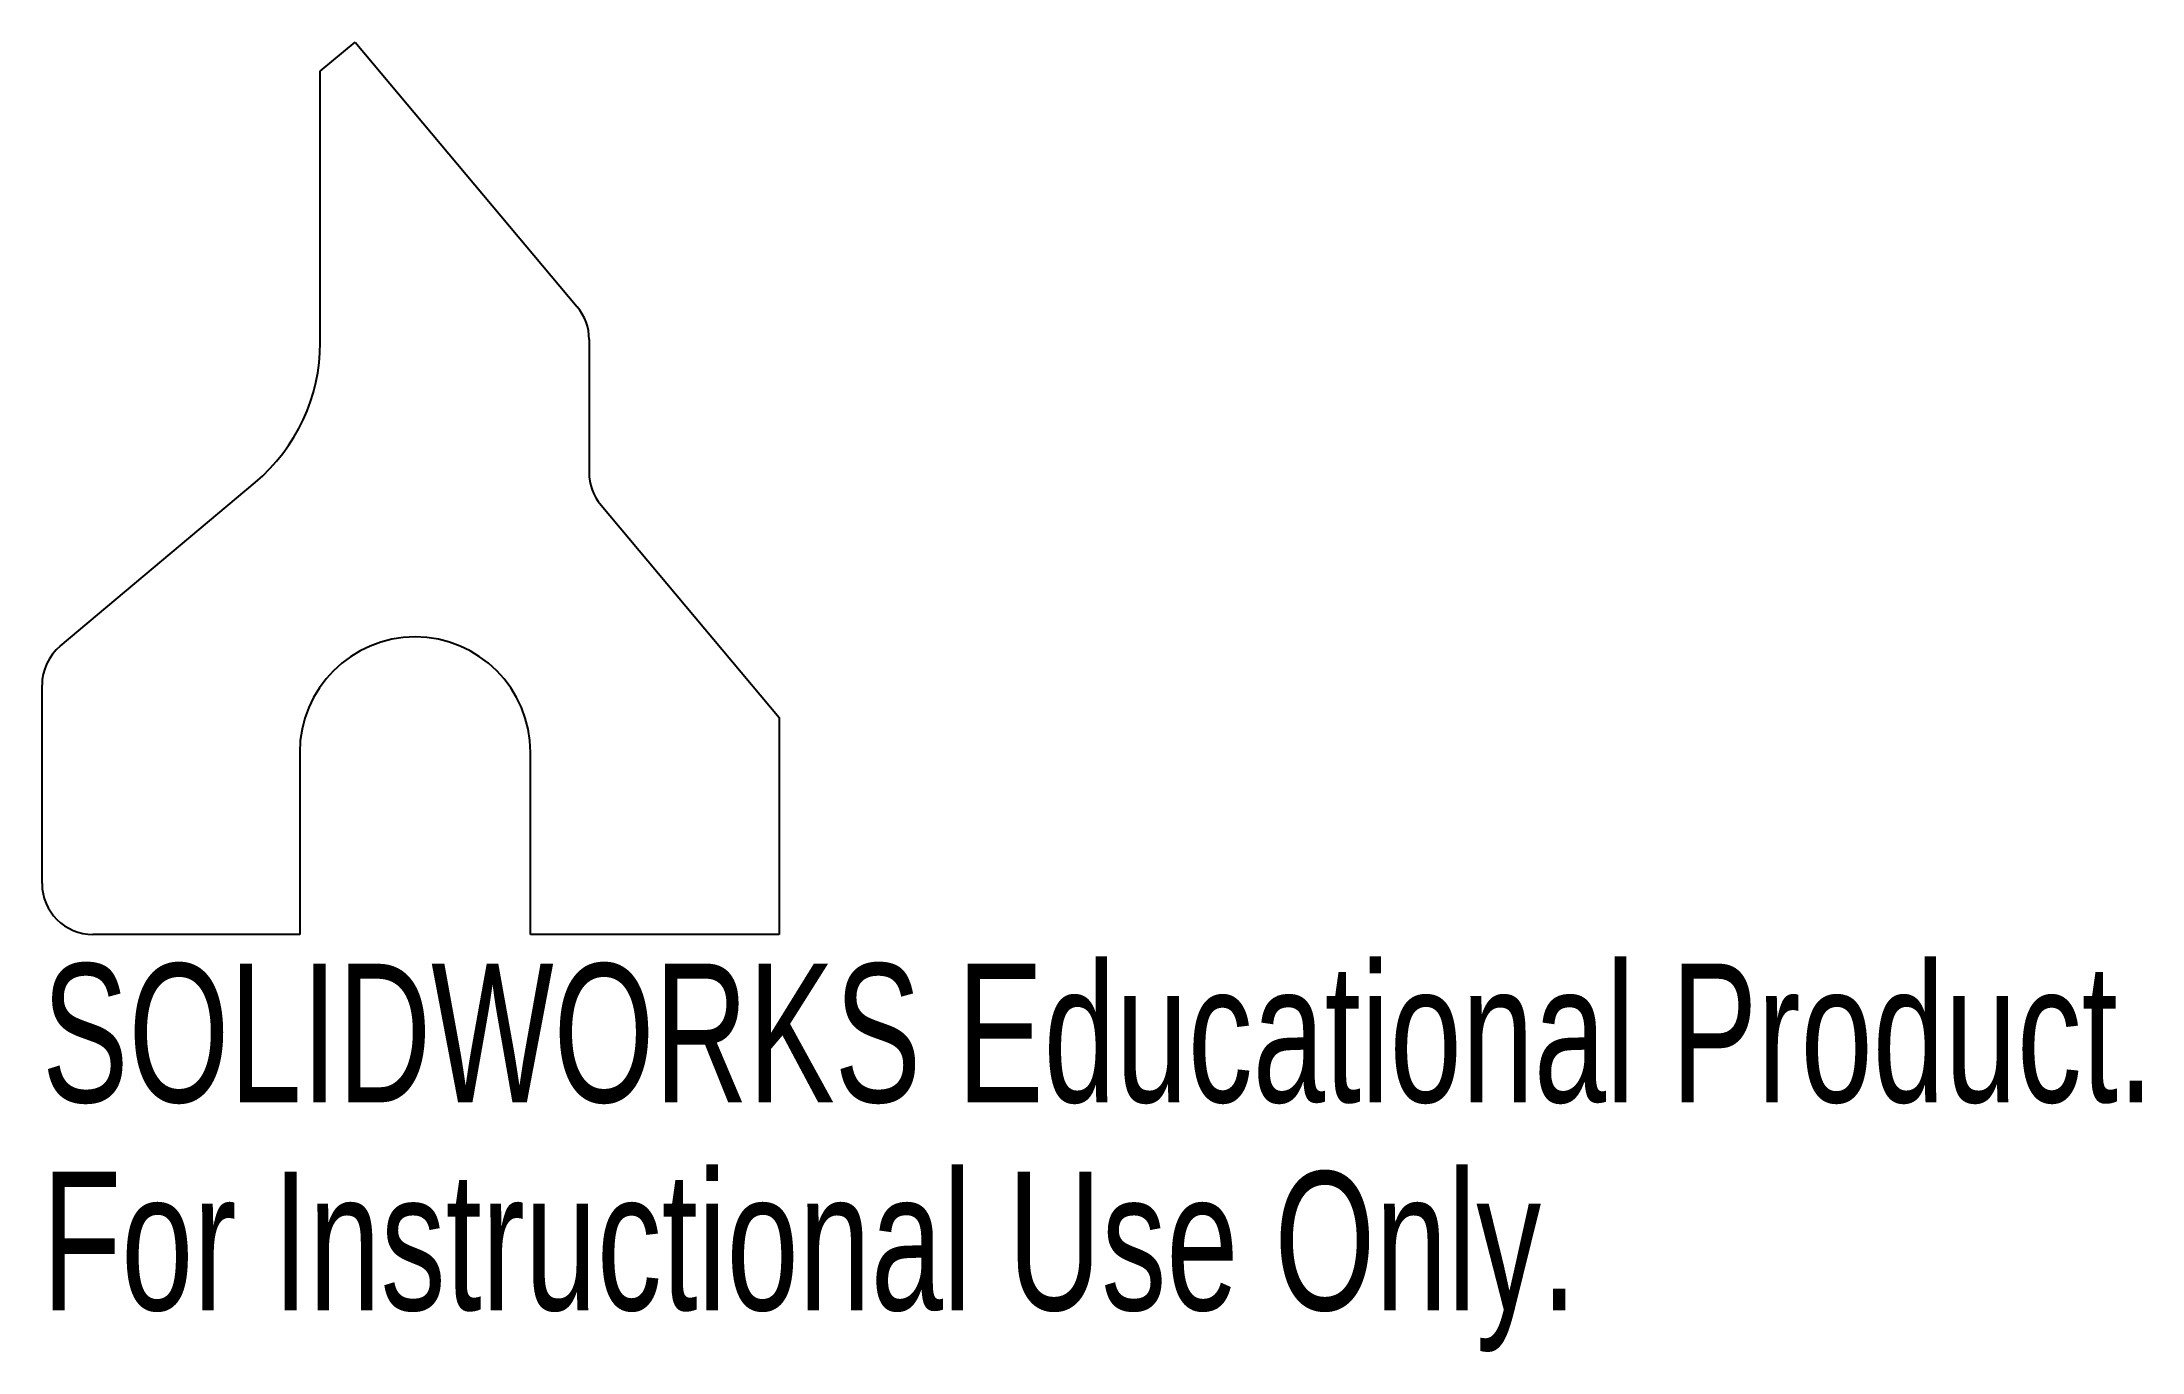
# Model space of a CAD drawing. Header units: inches. Extents: x 6.33 to 9.22, y -0.39 to 1.41.
import ezdxf

# ---------------------------------------------------------------- set-up
doc = ezdxf.new("R2010")
doc.units = ezdxf.units.IN
doc.header["$MEASUREMENT"] = 0
doc.styles.add('SLDTEXTSTYLE0', font='TXT', dxfattribs={"width": 0.7})

msp = doc.modelspace()

# ---------------------------------------------------------------- linework, layer by layer
at = {"color": 7, "linetype": 'Continuous', "lineweight": 25}
for p, q in [((6.7142, 1.3728), (6.7621, 1.4129)), ((6.7621, 1.4129), (7.0671, 1.0494)), ((6.7142, 0.9998), (6.7142, 1.3728)), ((7.0835, 1.0044), (7.0835, 0.822)), ((6.357, 0.5835), (6.6249, 0.8083)), ((7.0999, 0.777), (7.3445, 0.4855)), ((6.332, 0.2575), (6.332, 0.5299)), ((7.3445, 0.4855), (7.3445, 0.1875)), ((6.686, 0.4375), (6.686, 0.1875)), ((7.003, 0.1875), (7.003, 0.4375)), ((6.686, 0.1875), (6.402, 0.1875)), ((7.3445, 0.1875), (7.003, 0.1875))]:
    msp.add_line(p, q, dxfattribs=at)
for centre, radius, start, end in [((7.0135, 1.0044), 0.07, 0, 40), ((6.4642, 0.9998), 0.25, 310, 0), ((7.1535, 0.822), 0.07, 180, 220), ((6.402, 0.5299), 0.07, 130, 180), ((6.8445, 0.4375), 0.1585, 0, 180), ((6.402, 0.2575), 0.07, 180, 270)]:
    msp.add_arc(centre, radius, start, end, dxfattribs=at)

# ---------------------------------------------------------------- texts
at = {"color": 7, "linetype": 'Continuous', "char_height": 0.1903, "attachment_point": 1, "style": 'SLDTEXTSTYLE0'}
for s, insert in [('SOLIDWORKS Educational Product.', (6.332, 0.1474)), ('For Instructional Use Only.', (6.332, -0.1381))]:
    msp.add_mtext(s, dxfattribs=dict(at, insert=insert))

doc.saveas('drawing.dxf')
